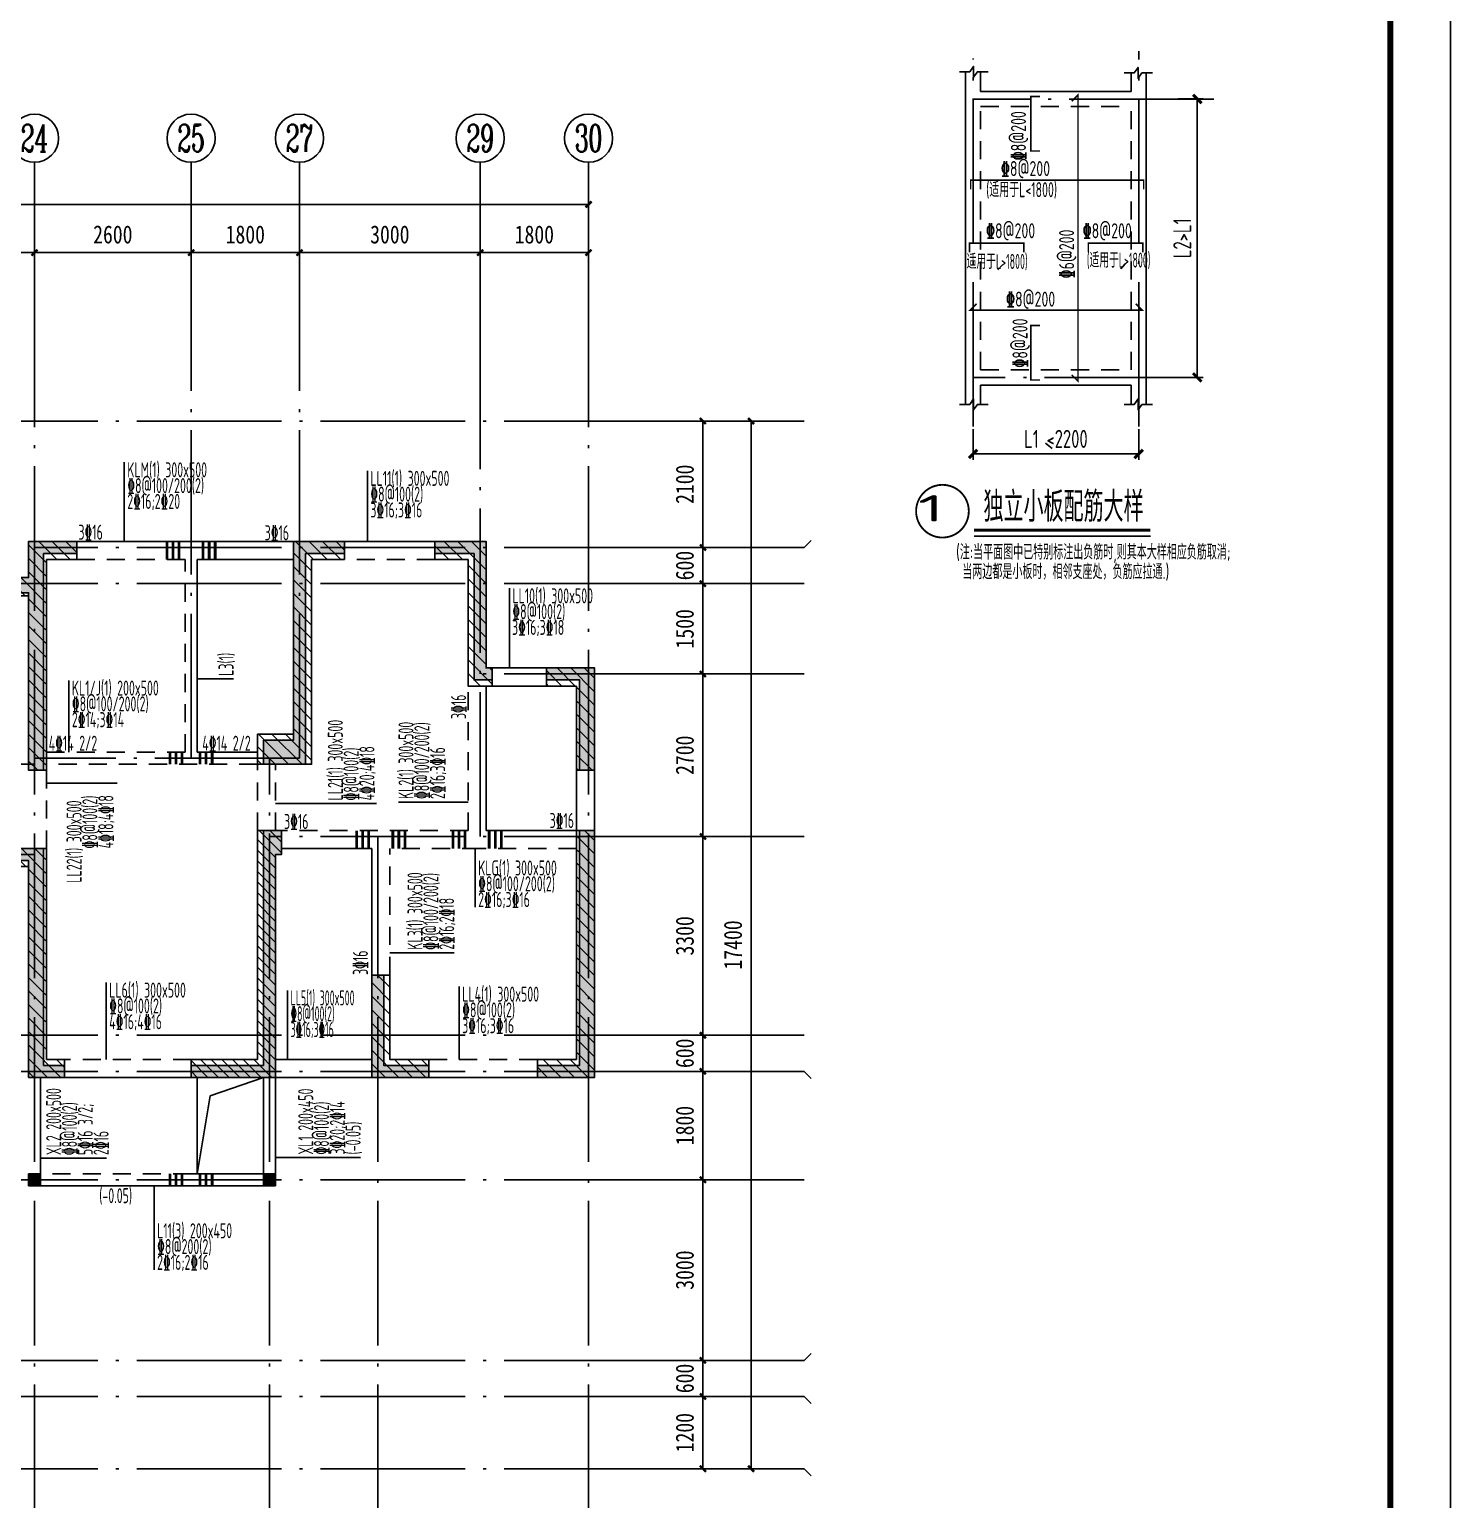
# Model space of a CAD drawing. Extents: x -144902 to 588294, y -160863 to 65494.
# Drawn here: x 135966 to 159567, y -69942 to -45526 of the extents above; entities that cross this region are included whole.
import ezdxf
from ezdxf.enums import TextEntityAlignment as Align

# ---------------------------------------------------------------- set-up
doc = ezdxf.new("R2010")
doc.units = 0
doc.header["$LTSCALE"] = 100
doc.linetypes.add('3', pattern=[5, 3, -2])
doc.linetypes.add('ACAD_ISO04W100', pattern=[30.5, 24, -3, 0.5, -3])
doc.layers.get('0').update_dxf_attribs({"linetype": 'CONTINUOUS'})
doc.layers.get('Defpoints').update_dxf_attribs({"linetype": 'CONTINUOUS'})
for name, color, linetype in [('1111$0$DIM', 3, 'CONTINUOUS'), ('1111$0$DMARK', 7, 'CONTINUOUS'), ('1111$0$TEXT', 130, 'CONTINUOUS'), ('1111$0$支座钢筋标注', 7, 'CONTINUOUS'), ('1111$0$梁__实线', 4, 'CONTINUOUS'), ('1508', 2, 'CONTINUOUS'), ('20000', 7, 'CONTINUOUS'), ('AXIS', 3, 'CONTINUOUS'), ('AXIS_TEXT', 7, 'CONTINUOUS'), ('b板标注', 6, 'CONTINUOUS'), ('DOTE', 253, 'ACAD_ISO04W100'), ('GZ', 7, 'CONTINUOUS'), ('HATCH', 254, 'CONTINUOUS'), ('HIDE_BEAMDIMLOCAL', 7, 'CONTINUOUS'), ('HIDE_BEAMDIMMASS', 2, 'CONTINUOUS'), ('S_BEAMDIMLOCAL', 7, 'CONTINUOUS'), ('S_BEAMDIMMASS', 2, 'CONTINUOUS'), ('tk', 7, 'CONTINUOUS'), ('梁', 4, 'CONTINUOUS'), ('梁__虚线', 106, '3'), ('梁虚线', 134, '3'), ('次梁箍筋', 1, 'CONTINUOUS'), ('砼墙', 3, 'CONTINUOUS'), ('门', 174, 'CONTINUOUS'), ('零厚板', 7, 'CONTINUOUS')]:
    doc.layers.add(name, color=color, linetype=linetype)
doc.layers.add('REIN', color=6, linetype='CONTINUOUS', lineweight=18)
doc.styles.add('1111$0$TSSD_DIMENSION', font='Tssdeng.shx', dxfattribs={"width": 0.7, "bigfont": 'tssdchn.shx'})
doc.styles.add('_HZTXT', font='complex.shx', dxfattribs={"width": 0.7, "bigfont": 'tssdchn.shx'})
doc.styles.add('COMP', font='tssdeng.shx', dxfattribs={"width": 0.7, "bigfont": 'tssdchn.shx'})
doc.styles.add('COMPLEX', font='COMPLEX')
doc.styles.add('DIM_FONT', font='SIMHEI.TTF', dxfattribs={"width": 0.8})
doc.styles.get("Standard").update_dxf_attribs({"font": 'tssdeng.shx', "width": 0.7, "bigfont": 'tssdchn.shx'})
doc.dimstyles.new('1111$0$TSSD_100_100', dxfattribs={"dimtxt": 300, "dimasz": 100, "dimexe": 100, "dimexo": 250, "dimgap": 100, "dimtad": 1, "dimdec": 0, "dimzin": 0, "dimdsep": 46, "dimtxsty": '1111$0$TSSD_DIMENSION', "dimblk": '1111$0$_TSDBK', "dimcen": 0, "dimdle": 100, "dimclrt": 255, "dimadec": 0, "dimazin": 0, "dimtfac": 1, "dimtdec": 0, "dimtix": 1, "dimtmove": 2, "dimatfit": 3, "dimldrblk": '1111$0$_TSDBK', "dimfxl": 1, "dimtolj": 1, "dimtzin": 0, "dimarcsym": 0})
doc.dimstyles.new('DIMN', dxfattribs={"dimtxt": 300, "dimasz": 100, "dimexe": 250, "dimexo": 300, "dimgap": 150, "dimtad": 1, "dimdec": 0, "dimzin": 0, "dimdsep": 46, "dimtxsty": 'DIM_FONT', "dimblk": 'ARCHTICK', "dimcen": 0.09, "dimclrt": 7, "dimazin": 2, "dimtfac": 1, "dimtdec": 0, "dimtix": 1, "dimtmove": 2, "dimatfit": 3, "dimfxl": 1, "dimtolj": 1, "dimtzin": 0, "dimarcsym": 0})
pattern_1 = [(45, (-91455.6, -42367.63), (-112.2532, 112.2532), [])]

# ---------------------------------------------------------------- blocks, each defined once
blk = doc.blocks.new('A1tk')
at = {"layer": 'tk', "color": 5}
blk.add_lwpolyline([(0, 0), (0, 59400), (84100, 59400), (84100, 0)], close=True, dxfattribs=at)
at = {"layer": 'tk', "const_width": 100}
blk.add_lwpolyline([(2500, 1000), (83100, 1000), (83100, 58400), (2500, 58400)], close=True, dxfattribs=at)
blk = doc.blocks.new('1111$0$_TSDBK')
blk.add_line((-1, 0), (0, 0))
at = {"const_width": 0.5}
blk.add_lwpolyline([(-0.7, -0.7), (0.7, 0.7)], dxfattribs=at)
blk = doc.blocks.new('*D51')
at = {"layer": '1111$0$DIM', "color": 0, "lineweight": -2}
for p, q in [((274192, 82481), (274192, 81968)), ((276942, 82481), (276942, 81968)), ((274292, 82068), (276842, 82068))]:
    blk.add_line(p, q, dxfattribs=at)
at = {"layer": 'Defpoints', "color": 0}
for p in [(274192, 82731), (276942, 82731), (276942, 82068)]:
    blk.add_point(p, dxfattribs=at)
at = {"layer": '1111$0$DIM', "color": 0, "lineweight": -2, "xscale": 100, "yscale": 100, "zscale": 100, "rotation": 180}
blk.add_blockref('1111$0$_TSDBK', (274192, 82068), dxfattribs=at)
at = {"layer": '1111$0$DIM', "color": 0, "lineweight": -2, "xscale": 100, "yscale": 100, "zscale": 100}
blk.add_blockref('1111$0$_TSDBK', (276942, 82068), dxfattribs=at)
at = {"layer": '1111$0$DIM', "color": 255, "insert": (275567, 82318), "char_height": 300, "attachment_point": 5, "style": '1111$0$TSSD_DIMENSION'}
blk.add_mtext('\\A1;L1 <2200', dxfattribs=at)
blk = doc.blocks.new('*D52')
at = {"layer": '1111$0$DIM', "color": 0, "lineweight": -2}
for p, q in [((277599, 87963), (278015, 87963)), ((277915, 83438), (277915, 87863)), ((277599, 83338), (278015, 83338))]:
    blk.add_line(p, q, dxfattribs=at)
at = {"layer": 'Defpoints', "color": 0}
for p in [(277349, 87963), (277915, 87963), (277349, 83338)]:
    blk.add_point(p, dxfattribs=at)
at = {"layer": '1111$0$DIM', "color": 0, "lineweight": -2, "xscale": 100, "yscale": 100, "zscale": 100}
for p, rotation in [((277915, 87963), 90), ((277915, 83338), 270)]:
    blk.add_blockref('1111$0$_TSDBK', p, dxfattribs=dict(at, rotation=rotation))
at = {"layer": '1111$0$DIM', "color": 255, "insert": (277665, 85650), "char_height": 300, "attachment_point": 5, "rotation": 90, "style": '1111$0$TSSD_DIMENSION'}
blk.add_mtext('\\A1;L2>L1', dxfattribs=at)
blk = doc.blocks.new('_ArchTick')
at = {"color": 0, "linetype": 'ByBlock', "const_width": 0.4}
blk.add_lwpolyline([(-0.5, -0.5), (0.5, 0.5)], dxfattribs=at)
blk = doc.blocks.new('*D1608')
at = {"layer": 'AXIS', "color": 0, "lineweight": -2}
for p, q in [((4027, 23103), (4027, 25650)), ((43127, 23103), (43127, 25650)), ((43127, 25400), (4027, 25400))]:
    blk.add_line(p, q, dxfattribs=at)
at = {"layer": 'Defpoints', "color": 0}
for p in [(4027, 25400), (4027, 22803), (43127, 22803)]:
    blk.add_point(p, dxfattribs=at)
at = {"layer": 'AXIS', "color": 0, "lineweight": -2, "xscale": 100, "yscale": 100, "zscale": 100, "rotation": 180}
blk.add_blockref('_ArchTick', (4027, 25400), dxfattribs=at)
at = {"layer": 'AXIS', "color": 0, "lineweight": -2, "xscale": 100, "yscale": 100, "zscale": 100}
blk.add_blockref('_ArchTick', (43127, 25400), dxfattribs=at)
at = {"layer": 'AXIS', "color": 7, "insert": (23577, 25700), "char_height": 300, "attachment_point": 5, "style": 'DIM_FONT'}
blk.add_mtext('\\A1;39100', dxfattribs=at)
blk = doc.blocks.new('*D1609')
at = {"layer": 'AXIS', "color": 0, "lineweight": -2}
for p, q in [((41327, 23103), (41327, 24850)), ((43127, 23103), (43127, 24850)), ((43127, 24600), (41327, 24600))]:
    blk.add_line(p, q, dxfattribs=at)
at = {"layer": 'Defpoints', "color": 0}
for p in [(41327, 24600), (41327, 22803), (43127, 22803)]:
    blk.add_point(p, dxfattribs=at)
at = {"layer": 'AXIS', "color": 0, "lineweight": -2, "xscale": 100, "yscale": 100, "zscale": 100, "rotation": 180}
blk.add_blockref('_ArchTick', (41327, 24600), dxfattribs=at)
at = {"layer": 'AXIS', "color": 0, "lineweight": -2, "xscale": 100, "yscale": 100, "zscale": 100}
blk.add_blockref('_ArchTick', (43127, 24600), dxfattribs=at)
at = {"layer": 'AXIS', "color": 7, "insert": (42227, 24900), "char_height": 300, "attachment_point": 5, "style": 'DIM_FONT'}
blk.add_mtext('\\A1;1800', dxfattribs=at)
blk = doc.blocks.new('*D1610')
at = {"layer": 'AXIS', "color": 0, "lineweight": -2}
for p, q in [((38327, 23103), (38327, 24850)), ((41327, 23103), (41327, 24850)), ((41327, 24600), (38327, 24600))]:
    blk.add_line(p, q, dxfattribs=at)
at = {"layer": 'Defpoints', "color": 0}
for p in [(38327, 24600), (38327, 22803), (41327, 22803)]:
    blk.add_point(p, dxfattribs=at)
at = {"layer": 'AXIS', "color": 0, "lineweight": -2, "xscale": 100, "yscale": 100, "zscale": 100, "rotation": 180}
blk.add_blockref('_ArchTick', (38327, 24600), dxfattribs=at)
at = {"layer": 'AXIS', "color": 0, "lineweight": -2, "xscale": 100, "yscale": 100, "zscale": 100}
blk.add_blockref('_ArchTick', (41327, 24600), dxfattribs=at)
at = {"layer": 'AXIS', "color": 7, "insert": (39827, 24900), "char_height": 300, "attachment_point": 5, "style": 'DIM_FONT'}
blk.add_mtext('\\A1;3000', dxfattribs=at)
blk = doc.blocks.new('*D1611')
at = {"layer": 'AXIS', "color": 0, "lineweight": -2}
for p, q in [((36527, 23103), (36527, 24850)), ((38327, 23103), (38327, 24850)), ((38327, 24600), (36527, 24600))]:
    blk.add_line(p, q, dxfattribs=at)
at = {"layer": 'Defpoints', "color": 0}
for p in [(36527, 24600), (36527, 22803), (38327, 22803)]:
    blk.add_point(p, dxfattribs=at)
at = {"layer": 'AXIS', "color": 0, "lineweight": -2, "xscale": 100, "yscale": 100, "zscale": 100, "rotation": 180}
blk.add_blockref('_ArchTick', (36527, 24600), dxfattribs=at)
at = {"layer": 'AXIS', "color": 0, "lineweight": -2, "xscale": 100, "yscale": 100, "zscale": 100}
blk.add_blockref('_ArchTick', (38327, 24600), dxfattribs=at)
at = {"layer": 'AXIS', "color": 7, "insert": (37427, 24900), "char_height": 300, "attachment_point": 5, "style": 'DIM_FONT'}
blk.add_mtext('\\A1;1800', dxfattribs=at)
blk = doc.blocks.new('*D1612')
at = {"layer": 'AXIS', "color": 0, "lineweight": -2}
for p, q in [((33927, 23103), (33927, 24850)), ((36527, 23103), (36527, 24850)), ((36527, 24600), (33927, 24600))]:
    blk.add_line(p, q, dxfattribs=at)
at = {"layer": 'Defpoints', "color": 0}
for p in [(33927, 24600), (33927, 22803), (36527, 22803)]:
    blk.add_point(p, dxfattribs=at)
at = {"layer": 'AXIS', "color": 0, "lineweight": -2, "xscale": 100, "yscale": 100, "zscale": 100, "rotation": 180}
blk.add_blockref('_ArchTick', (33927, 24600), dxfattribs=at)
at = {"layer": 'AXIS', "color": 0, "lineweight": -2, "xscale": 100, "yscale": 100, "zscale": 100}
blk.add_blockref('_ArchTick', (36527, 24600), dxfattribs=at)
at = {"layer": 'AXIS', "color": 7, "insert": (35227, 24900), "char_height": 300, "attachment_point": 5, "style": 'DIM_FONT'}
blk.add_mtext('\\A1;2600', dxfattribs=at)
blk = doc.blocks.new('*D1613')
at = {"layer": 'AXIS', "color": 0, "lineweight": -2}
for p, q in [((30927, 23103), (30927, 24850)), ((33927, 23103), (33927, 24850)), ((33927, 24600), (30927, 24600))]:
    blk.add_line(p, q, dxfattribs=at)
at = {"layer": 'Defpoints', "color": 0}
for p in [(30927, 24600), (30927, 22803), (33927, 22803)]:
    blk.add_point(p, dxfattribs=at)
at = {"layer": 'AXIS', "color": 0, "lineweight": -2, "xscale": 100, "yscale": 100, "zscale": 100, "rotation": 180}
blk.add_blockref('_ArchTick', (30927, 24600), dxfattribs=at)
at = {"layer": 'AXIS', "color": 0, "lineweight": -2, "xscale": 100, "yscale": 100, "zscale": 100}
blk.add_blockref('_ArchTick', (33927, 24600), dxfattribs=at)
at = {"layer": 'AXIS', "color": 7, "insert": (32427, 24900), "char_height": 300, "attachment_point": 5, "style": 'DIM_FONT'}
blk.add_mtext('\\A1;3000', dxfattribs=at)
blk = doc.blocks.new('*D1628')
at = {"layer": 'AXIS', "color": 0, "lineweight": -2}
for p, q in [((44427, 21803), (46076, 21803)), ((45826, 4403), (45826, 21803)), ((44427, 4403), (46076, 4403))]:
    blk.add_line(p, q, dxfattribs=at)
at = {"layer": 'Defpoints', "color": 0}
for p in [(44127, 21803), (45826, 21803), (44127, 4403)]:
    blk.add_point(p, dxfattribs=at)
at = {"layer": 'AXIS', "color": 0, "lineweight": -2, "xscale": 100, "yscale": 100, "zscale": 100}
for p, rotation in [((45826, 21803), 90), ((45826, 4403), 270)]:
    blk.add_blockref('_ArchTick', p, dxfattribs=dict(at, rotation=rotation))
at = {"layer": 'AXIS', "color": 7, "insert": (45526, 13103), "char_height": 300, "attachment_point": 5, "rotation": 90, "style": 'DIM_FONT'}
blk.add_mtext('\\A1;17400', dxfattribs=at)
blk = doc.blocks.new('*D1629')
at = {"layer": 'AXIS', "color": 0, "lineweight": -2}
for p, q in [((44427, 5603), (45276, 5603)), ((45026, 4403), (45026, 5603)), ((44427, 4403), (45276, 4403))]:
    blk.add_line(p, q, dxfattribs=at)
at = {"layer": 'Defpoints', "color": 0}
for p in [(44127, 5603, 0), (45026, 5603), (44127, 4403, 0)]:
    blk.add_point(p, dxfattribs=at)
at = {"layer": 'AXIS', "color": 0, "lineweight": -2, "xscale": 100, "yscale": 100, "zscale": 100}
for p, rotation in [((45026, 5603), 90), ((45026, 4403), 270)]:
    blk.add_blockref('_ArchTick', p, dxfattribs=dict(at, rotation=rotation))
at = {"layer": 'AXIS', "color": 7, "insert": (44726, 5003), "char_height": 300, "attachment_point": 5, "rotation": 90, "style": 'DIM_FONT'}
blk.add_mtext('\\A1;1200', dxfattribs=at)
blk = doc.blocks.new('*D1630')
at = {"layer": 'AXIS', "color": 0, "lineweight": -2}
for p, q in [((44427, 9203), (45276, 9203)), ((45026, 6203), (45026, 9203)), ((44427, 6203), (45276, 6203))]:
    blk.add_line(p, q, dxfattribs=at)
at = {"layer": 'Defpoints', "color": 0}
for p in [(44127, 9203), (45026, 9203), (44127, 6203)]:
    blk.add_point(p, dxfattribs=at)
at = {"layer": 'AXIS', "color": 0, "lineweight": -2, "xscale": 100, "yscale": 100, "zscale": 100}
for p, rotation in [((45026, 9203), 90), ((45026, 6203), 270)]:
    blk.add_blockref('_ArchTick', p, dxfattribs=dict(at, rotation=rotation))
at = {"layer": 'AXIS', "color": 7, "insert": (44726, 7703), "char_height": 300, "attachment_point": 5, "rotation": 90, "style": 'DIM_FONT'}
blk.add_mtext('\\A1;3000', dxfattribs=at)
blk = doc.blocks.new('*D1631')
at = {"layer": 'AXIS', "color": 0, "lineweight": -2}
for p, q in [((44427, 11003), (45276, 11003)), ((45026, 9203), (45026, 11003)), ((44427, 9203), (45276, 9203))]:
    blk.add_line(p, q, dxfattribs=at)
at = {"layer": 'Defpoints', "color": 0}
for p in [(44127, 11003, 0), (45026, 11003), (44127, 9203, 0)]:
    blk.add_point(p, dxfattribs=at)
at = {"layer": 'AXIS', "color": 0, "lineweight": -2, "xscale": 100, "yscale": 100, "zscale": 100}
for p, rotation in [((45026, 11003), 90), ((45026, 9203), 270)]:
    blk.add_blockref('_ArchTick', p, dxfattribs=dict(at, rotation=rotation))
at = {"layer": 'AXIS', "color": 7, "insert": (44726, 10103), "char_height": 300, "attachment_point": 5, "rotation": 90, "style": 'DIM_FONT'}
blk.add_mtext('\\A1;1800', dxfattribs=at)
blk = doc.blocks.new('*D1632')
at = {"layer": 'AXIS', "color": 0, "lineweight": -2}
for p, q in [((44427, 14903), (45276, 14903)), ((45026, 11603), (45026, 14903)), ((44427, 11603), (45276, 11603))]:
    blk.add_line(p, q, dxfattribs=at)
at = {"layer": 'Defpoints', "color": 0}
for p in [(44127, 14903), (45026, 14903), (44127, 11603)]:
    blk.add_point(p, dxfattribs=at)
at = {"layer": 'AXIS', "color": 0, "lineweight": -2, "xscale": 100, "yscale": 100, "zscale": 100}
for p, rotation in [((45026, 14903), 90), ((45026, 11603), 270)]:
    blk.add_blockref('_ArchTick', p, dxfattribs=dict(at, rotation=rotation))
at = {"layer": 'AXIS', "color": 7, "insert": (44726, 13253), "char_height": 300, "attachment_point": 5, "rotation": 90, "style": 'DIM_FONT'}
blk.add_mtext('\\A1;3300', dxfattribs=at)
blk = doc.blocks.new('*D1633')
at = {"layer": 'AXIS', "color": 0, "lineweight": -2}
for p, q in [((44427, 19103), (45276, 19103)), ((45026, 17603), (45026, 19103)), ((44427, 17603), (45276, 17603))]:
    blk.add_line(p, q, dxfattribs=at)
at = {"layer": 'Defpoints', "color": 0}
for p in [(44127, 19103), (45026, 19103), (44127, 17603)]:
    blk.add_point(p, dxfattribs=at)
at = {"layer": 'AXIS', "color": 0, "lineweight": -2, "xscale": 100, "yscale": 100, "zscale": 100}
for p, rotation in [((45026, 19103), 90), ((45026, 17603), 270)]:
    blk.add_blockref('_ArchTick', p, dxfattribs=dict(at, rotation=rotation))
at = {"layer": 'AXIS', "color": 7, "insert": (44726, 18353), "char_height": 300, "attachment_point": 5, "rotation": 90, "style": 'DIM_FONT'}
blk.add_mtext('\\A1;1500', dxfattribs=at)
blk = doc.blocks.new('*D1634')
at = {"layer": 'AXIS', "color": 0, "lineweight": -2}
for p, q in [((45026, 19703), (45026, 19803)), ((44427, 19703), (45276, 19703)), ((45026, 19103), (45026, 19703)), ((44427, 19103), (45276, 19103)), ((45026, 19103), (45026, 19003))]:
    blk.add_line(p, q, dxfattribs=at)
at = {"layer": 'Defpoints', "color": 0}
for p in [(44127, 19703, 0), (45026, 19703), (44127, 19103, 0)]:
    blk.add_point(p, dxfattribs=at)
at = {"layer": 'AXIS', "color": 0, "lineweight": -2, "xscale": 100, "yscale": 100, "zscale": 100}
for p, rotation in [((45026, 19703), 270), ((45026, 19103), 90)]:
    blk.add_blockref('_ArchTick', p, dxfattribs=dict(at, rotation=rotation))
at = {"layer": 'AXIS', "color": 7, "insert": (44726, 19403), "char_height": 300, "attachment_point": 5, "rotation": 90, "style": 'DIM_FONT'}
blk.add_mtext('\\A1;600', dxfattribs=at)
blk = doc.blocks.new('*D1643')
at = {"layer": 'AXIS', "color": 0, "lineweight": -2}
for p, q in [((44427, 17603), (45276, 17603)), ((45026, 14903), (45026, 17603)), ((44427, 14903), (45276, 14903))]:
    blk.add_line(p, q, dxfattribs=at)
at = {"layer": 'Defpoints', "color": 0}
for p in [(44127, 17603), (45026, 17603), (44127, 14903, 0)]:
    blk.add_point(p, dxfattribs=at)
at = {"layer": 'AXIS', "color": 0, "lineweight": -2, "xscale": 100, "yscale": 100, "zscale": 100}
for p, rotation in [((45026, 17603), 90), ((45026, 14903), 270)]:
    blk.add_blockref('_ArchTick', p, dxfattribs=dict(at, rotation=rotation))
at = {"layer": 'AXIS', "color": 7, "insert": (44726, 16253), "char_height": 300, "attachment_point": 5, "rotation": 90, "style": 'DIM_FONT'}
blk.add_mtext('\\A1;2700', dxfattribs=at)
blk = doc.blocks.new('*D1644')
at = {"layer": 'AXIS', "color": 0, "lineweight": -2}
for p, q in [((44427, 21803), (45276, 21803)), ((45026, 19703), (45026, 21803)), ((44427, 19703), (45276, 19703))]:
    blk.add_line(p, q, dxfattribs=at)
at = {"layer": 'Defpoints', "color": 0}
for p in [(44127, 21803, 0), (45026, 21803), (44127, 19703, 0)]:
    blk.add_point(p, dxfattribs=at)
at = {"layer": 'AXIS', "color": 0, "lineweight": -2, "xscale": 100, "yscale": 100, "zscale": 100}
for p, rotation in [((45026, 21803), 90), ((45026, 19703), 270)]:
    blk.add_blockref('_ArchTick', p, dxfattribs=dict(at, rotation=rotation))
at = {"layer": 'AXIS', "color": 7, "insert": (44726, 20753), "char_height": 300, "attachment_point": 5, "rotation": 90, "style": 'DIM_FONT'}
blk.add_mtext('\\A1;2100', dxfattribs=at)
blk = doc.blocks.new('*D1645')
at = {"layer": 'AXIS', "color": 0, "lineweight": -2}
for p, q in [((44427, 6203), (45276, 6203)), ((45026, 6203), (45026, 6303)), ((45026, 5603), (45026, 6203)), ((44427, 5603), (45276, 5603)), ((45026, 5603), (45026, 5503))]:
    blk.add_line(p, q, dxfattribs=at)
at = {"layer": 'Defpoints', "color": 0}
for p in [(44127, 6203, 0), (45026, 6203), (44127, 5603, 0)]:
    blk.add_point(p, dxfattribs=at)
at = {"layer": 'AXIS', "color": 0, "lineweight": -2, "xscale": 100, "yscale": 100, "zscale": 100}
for p, rotation in [((45026, 6203), 270), ((45026, 5603), 90)]:
    blk.add_blockref('_ArchTick', p, dxfattribs=dict(at, rotation=rotation))
at = {"layer": 'AXIS', "color": 7, "insert": (44726, 5903), "char_height": 300, "attachment_point": 5, "rotation": 90, "style": 'DIM_FONT'}
blk.add_mtext('\\A1;600', dxfattribs=at)
blk = doc.blocks.new('*D1649')
at = {"layer": 'AXIS', "color": 0, "lineweight": -2}
for p, q in [((44427, 11603), (45276, 11603)), ((45026, 11603), (45026, 11703)), ((45026, 11003), (45026, 11603)), ((44427, 11003), (45276, 11003)), ((45026, 11003), (45026, 10903))]:
    blk.add_line(p, q, dxfattribs=at)
at = {"layer": 'Defpoints', "color": 0}
for p in [(44127, 11603, 0), (45026, 11603), (44127, 11003, 0)]:
    blk.add_point(p, dxfattribs=at)
at = {"layer": 'AXIS', "color": 0, "lineweight": -2, "xscale": 100, "yscale": 100, "zscale": 100}
for p, rotation in [((45026, 11603), 270), ((45026, 11003), 90)]:
    blk.add_blockref('_ArchTick', p, dxfattribs=dict(at, rotation=rotation))
at = {"layer": 'AXIS', "color": 7, "insert": (44726, 11303), "char_height": 300, "attachment_point": 5, "rotation": 90, "style": 'DIM_FONT'}
blk.add_mtext('\\A1;600', dxfattribs=at)
blk = doc.blocks.new('2012120614131601')
at = {"layer": 'HATCH'}
for points in [[(2000, 14100), (2000, 12000), (1700, 12000), (1700, 12200), (1800, 12200), (1800, 14300), (2650, 14300), (2650, 14100)], [(4800, 14100), (4800, 10600), (5500, 10600), (5500, 11000), (5000, 11000), (5000, 14300), (4150, 14300), (4150, 14100)], [(8600, 14300), (9400, 14300), (9400, 13700), (9900, 13700), (9900, 13450), (9400, 13450), (9400, 10500), (9150, 10500), (9150, 14100), (8600, 14100)], [(250, 10500), (0, 10500), (0, 12200), (800, 12200), (800, 12000), (250, 12000)], [(250, 5600), (950, 5600), (950, 5400), (0, 5400), (0, 9500), (250, 9500)], [(5500, 5600), (5500, 9500), (5200, 9500), (5200, 9100), (5300, 9100), (5300, 5400), (6700, 5400), (6700, 5600)], [(9150, 5600), (9150, 9200), (10800, 9200), (10800, 9000), (9400, 9000), (9400, 5400), (8800, 5400), (8800, 5600)], [(3700, 5400), (2750, 5400), (2750, 5600), (3500, 5600), (3500, 7100), (3700, 7100)]]:
    blk.add_hatch(color=256, dxfattribs=at).paths.add_polyline_path(points)
at = {"layer": '砼墙'}
for points in [[(2000, 14100), (2000, 12000), (1700, 12000), (1700, 12200), (1800, 12200), (1800, 14300), (2650, 14300), (2650, 14100)], [(4800, 14100), (4800, 10600), (5500, 10600), (5500, 11000), (5000, 11000), (5000, 14300), (4150, 14300), (4150, 14100)], [(8600, 14300), (9400, 14300), (9400, 13700), (9900, 13700), (9900, 13450), (9400, 13450), (9400, 10500), (9150, 10500), (9150, 14100), (8600, 14100)], [(250, 10500), (0, 10500), (0, 12200), (800, 12200), (800, 12000), (250, 12000)], [(250, 5600), (950, 5600), (950, 5400), (0, 5400), (0, 9500), (250, 9500)], [(5500, 5600), (5500, 9500), (5200, 9500), (5200, 9100), (5300, 9100), (5300, 5400), (6700, 5400), (6700, 5600)], [(9150, 5600), (9150, 9200), (10800, 9200), (10800, 9000), (9400, 9000), (9400, 5400), (8800, 5400), (8800, 5600)], [(3700, 5400), (2750, 5400), (2750, 5600), (3500, 5600), (3500, 7100), (3700, 7100)]]:
    blk.add_lwpolyline(points, close=True, dxfattribs=at)
blk = doc.blocks.new('2012120614220625')
at = {"layer": 'HATCH'}
h = blk.add_hatch(dxfattribs=at)
h.set_pattern_fill('ANSI31', color=256, scale=50, style=0)
h.set_pattern_definition(pattern_1)
h.paths.add_polyline_path([(2650, 14000), (2100, 14000), (2100, 11900), (1700, 11900), (1700, 12200), (1800, 12200), (1800, 14300), (2650, 14300)])
h = blk.add_hatch(dxfattribs=at)
h.set_pattern_fill('ANSI31', color=256, scale=50, style=0)
h.set_pattern_definition(pattern_1)
h.paths.add_polyline_path([(4150, 14000), (4700, 14000), (4700, 10600), (5600, 10600), (5600, 11100), (5000, 11100), (5000, 14300), (4150, 14300)])
h = blk.add_hatch(dxfattribs=at)
h.set_pattern_fill('ANSI31', color=256, scale=50, style=0)
h.set_pattern_definition(pattern_1)
h.paths.add_polyline_path([(9100, 14000), (8600, 14000), (8600, 14300), (9400, 14300), (9400, 13700), (9900, 13700), (9900, 13400), (9400, 13400), (9400, 10500), (9100, 10500)])
h = blk.add_hatch(dxfattribs=at)
h.set_pattern_fill('ANSI31', color=256, scale=50, style=0)
h.set_pattern_definition(pattern_1)
h.paths.add_polyline_path([(300, 11900), (300, 10500), (0, 10500), (0, 12200), (800, 12200), (800, 11900)])
h = blk.add_hatch(dxfattribs=at)
h.set_pattern_fill('ANSI31', color=256, scale=50, style=0)
h.set_pattern_definition(pattern_1)
h.paths.add_polyline_path([(300, 9500), (300, 5700), (950, 5700), (950, 5400), (0, 5400), (0, 9500)])
h = blk.add_hatch(dxfattribs=at)
h.set_pattern_fill('ANSI31', color=256, scale=1000, style=0)
h.set_pattern_definition([(45, (-109843.62, 26260.93), (-88.38835, 88.38835), [])])
h.paths.add_polyline_path([(5600, 9500), (5200, 9500), (5200, 9100), (5300, 9100), (5300, 5400), (6700, 5400), (6700, 5700), (5600, 5700)])
h = blk.add_hatch(dxfattribs=at)
h.set_pattern_fill('ANSI31', color=256, scale=50, style=0)
h.set_pattern_definition(pattern_1)
h.paths.add_polyline_path([(8800, 5700), (9100, 5700), (9100, 9200), (10800, 9200), (10800, 8900), (9400, 8900), (9400, 5400), (8800, 5400)])
h = blk.add_hatch(dxfattribs=at)
h.set_pattern_fill('ANSI31', color=256, scale=50, style=0)
h.set_pattern_definition(pattern_1)
h.paths.add_polyline_path([(3700, 7100), (3700, 5400), (2750, 5400), (2750, 5700), (3400, 5700), (3400, 7100)])
at = {"layer": '砼墙', "elevation": 0}
for points in [[(2650, 14000), (2100, 14000), (2100, 11900), (1700, 11900), (1700, 12200), (1800, 12200), (1800, 14300), (2650, 14300)], [(4150, 14000), (4700, 14000), (4700, 10600), (5600, 10600), (5600, 11100), (5000, 11100), (5000, 14300), (4150, 14300)], [(9100, 14000), (8600, 14000), (8600, 14300), (9400, 14300), (9400, 13700), (9900, 13700), (9900, 13400), (9400, 13400), (9400, 10500), (9100, 10500)], [(300, 11900), (300, 10500), (0, 10500), (0, 12200), (800, 12200), (800, 11900)], [(300, 9500), (300, 5700), (950, 5700), (950, 5400), (0, 5400), (0, 9500)], [(5600, 9500), (5200, 9500), (5200, 9100), (5300, 9100), (5300, 5400), (6700, 5400), (6700, 5700), (5600, 5700)], [(8800, 5700), (9100, 5700), (9100, 9200), (10800, 9200), (10800, 8900), (9400, 8900), (9400, 5400), (8800, 5400)], [(3700, 7100), (3700, 5400), (2750, 5400), (2750, 5700), (3400, 5700), (3400, 7100)]]:
    blk.add_lwpolyline(points, close=True, dxfattribs=at)
blk = doc.blocks.new('_AXISO')
blk.add_circle((0, 0), 0.5)
at = {"layer": 'AXIS_TEXT', "style": 'COMPLEX', "width": 1.041667}
blk.add_attdef('A', text='', height=0.56, dxfattribs=at).set_placement((-0.25, -0.28), (0.25, -0.28), align=Align.FIT)
blk = doc.blocks.new('2012122714531000')
at = {"layer": 'HATCH'}
blk.add_hatch(color=256, dxfattribs=at).paths.add_polyline_path([(0, 200), (200, 200), (200, 0), (0, 0)])
at = {"layer": 'GZ'}
blk.add_lwpolyline([(0, 200), (200, 200), (200, 0), (0, 0)], close=True, dxfattribs=at)
blk = doc.blocks.new('dlxb')
at = {"layer": '1111$0$DMARK'}
for points in [[(273967.8, 88415.1), (274137.7, 88415.1), (274200.2, 88505.1), (274200.2, 88325.1), (274262.7, 88415.1), (274441.1, 88415.1)], [(276699.8, 88396.4), (276869.7, 88396.4), (276932.2, 88486.4), (276932.2, 88306.4), (276994.7, 88396.4), (277173.2, 88396.4)], [(273967.8, 82890.7), (274137.7, 82890.7), (274200.2, 82980.7), (274200.2, 82800.7), (274262.7, 82890.7), (274441.1, 82890.7)], [(276699.8, 82890.7), (276869.7, 82890.7), (276932.2, 82980.7), (276932.2, 82800.7), (276994.7, 82890.7), (277173.2, 82890.7)]]:
    blk.add_lwpolyline(points, dxfattribs=at)
at = {"layer": '1111$0$TEXT'}
blk.add_line((274208.1, 80700.6), (277137.3, 80700.6), dxfattribs=at)
at = {"layer": '1111$0$TEXT', "const_width": 50}
blk.add_lwpolyline([(274208.1, 80800.6), (277137.3, 80800.6)], dxfattribs=at)
at = {"layer": '1111$0$支座钢筋标注'}
blk.add_line((275393.2, 82244.5), (275507.9, 82156.2), dxfattribs=at)
at = {"layer": '1111$0$梁__实线'}
for p, q in [((274067, 82890.7), (274067, 88415.1)), ((274317, 88087.5), (274317, 88415.1)), ((276817, 88087.5), (276817, 88396.4)), ((277067, 82890.7), (277067, 88396.4)), ((274317, 88087.5), (276817, 88087.5)), ((274317, 82890.7), (274317, 83212.5)), ((274317, 83212.5), (276817, 83212.5)), ((276817, 82890.7), (276817, 83212.5))]:
    blk.add_line(p, q, dxfattribs=at)
at = {"layer": '20000'}
for p, q in [((276717.3, 85226), (276646.3, 85139.8)), ((274682, 85206), (274604, 85126.7))]:
    blk.add_line(p, q, dxfattribs=at)
at = {"layer": 'b板标注', "const_width": 30.6}
blk.add_lwpolyline([(273245.7, 81117.3, 1), (274120.7, 81117.3, 1)], format="xyb", close=True, dxfattribs=at)
at = {"layer": 'DOTE'}
for p, q in [((274192, 82521.4), (274192, 88635.7)), ((276942, 82521.4), (276942, 88754.4)), ((278189.9, 87962.5), (274192, 87962.5)), ((277777.4, 83337.5), (274192, 83337.5))]:
    blk.add_line(p, q, dxfattribs=at)
at = {"layer": 'REIN', "color": 210, "const_width": 25}
for points in [[(275301.9, 88003.7), (275151.9, 88003.7), (275151.9, 87099.2), (275301.9, 87099.2)], [(275829.4, 83380.2), (275935.5, 83274.2), (275935.5, 88030.1), (275829.4, 87924)], [(277024.1, 86465.1), (277024.1, 86615.1), (274151.7, 86615.1), (274151.7, 86465.1)], [(275036, 85417.7), (275036, 85567.7), (274131.5, 85567.7), (274131.5, 85417.7)], [(277009.5, 85417.7), (277009.5, 85567.7), (276105, 85567.7), (276105, 85417.7)], [(274248.7, 84561.4), (274142.7, 84455.3), (277000.7, 84455.3), (276894.6, 84561.4)], [(275301.9, 83296.3), (275151.9, 83296.3), (275151.9, 84200.8), (275301.9, 84200.8)]]:
    blk.add_lwpolyline(points, dxfattribs=at)
at = {"layer": '梁__虚线'}
for p, q in [((274317, 87837.5), (276817, 87837.5)), ((274317, 83462.5), (274317, 87837.5)), ((276817, 83462.5), (276817, 87837.5)), ((274317, 83462.5), (276817, 83462.5))]:
    blk.add_line(p, q, dxfattribs=at)
at = {"layer": '1111$0$TEXT', "width": 0.7}
for s, p in [('(注:当平面图中已特别标注出负筋时,则其本大样相应负筋取消;', (273909.9, 80313.9)), ('当两边都是小板时，相邻支座处，负筋应拉通.)', (274013.8, 79988.5))]:
    blk.add_text(s, height=250, dxfattribs=at).set_placement(p)
at = {"layer": '1111$0$支座钢筋标注', "width": 0.7}
for s, p in [('%%1328@200', (275070.3, 86944)), ('%%1326@200', (275869.6, 84982.5)), ('%%1328@200', (275096.3, 83500.5))]:
    blk.add_text(s, height=250, rotation=90, dxfattribs=at).set_placement(p)
at = {"layer": '1111$0$支座钢筋标注'}
for s, width, p in [('%%1328@200', 0.7, (274653.9, 86682.1)), ('(适用于L<1800)', 0.6, (274408.9, 86331.8)), ('%%1328@200', 0.7, (274406.5, 85649.3)), ('%%1328@200', 0.7, (276011.4, 85649.3)), ('(适用于L>1800)', 0.5, (274040.8, 85139.5)), ('(适用于L>1800)', 0.5, (276080.9, 85162.1)), ('%%1328@200', 0.7, (274738.8, 84513.7))]:
    blk.add_text(s, height=250, dxfattribs=dict(at, width=width)).set_placement(p)
at = {"layer": 'b板标注', "width": 0.7}
blk.add_text('独立小板配筋大样', height=500, dxfattribs=at).set_placement((275694.1, 80941.2), align=Align.CENTER)
at = {"layer": 'b板标注', "style": 'COMP', "width": 2.888889}
blk.add_attdef('1', text='', height=437.5, dxfattribs=at).set_placement((273464.4, 80898.6), (273901.9, 80898.6), align=Align.FIT)
at = {"layer": '1111$0$DIM'}
for p1, p2, distance, text, picture, middle in [((277349.1, 83337.5), (277349.1, 87962.5), -566.1, 'L2>L1', '*D52', (277665.1, 85650)), ((274192, 82730.7), (276942, 82730.7), -662.3, 'L1 <2200', '*D51', (275567, 82318.3))]:
    dim = blk.add_aligned_dim(p1=p1, p2=p2, distance=distance, text=text, dimstyle='1111$0$TSSD_100_100', dxfattribs=at)
    dim.commit()
    dim.dimension.update_dxf_attribs({"geometry": picture, "text_midpoint": middle})
blk = doc.blocks.new('2012122711173158')
at = {"layer": 'AXIS'}
for p, q in [((33926.8, 22802.6, 0), (33926.8, 26100, 0)), ((36526.8, 22802.6, 0), (36526.8, 26100, 0)), ((38326.8, 22802.6, 0), (38326.8, 26100, 0)), ((41326.8, 22802.6, 0), (41326.8, 26100, 0)), ((43126.8, 22802.6, 0), (43126.8, 26100, 0)), ((44126.8, 21802.6, 0), (46706.2, 21802.6, 0)), ((46823.4, 19819.7, 0), (46706.2, 19702.6, 0)), ((44126.8, 19702.6, 0), (46706.2, 19702.6, 0)), ((44126.8, 19102.6, 0), (46706.2, 19102.6, 0)), ((44126.8, 17602.6, 0), (46706.2, 17602.6, 0)), ((44126.8, 14902.6, 0), (46706.2, 14902.6, 0)), ((44126.8, 11602.6, 0), (46706.2, 11602.6, 0)), ((44126.8, 11002.6, 0), (46706.2, 11002.6, 0)), ((46823.4, 10885.4, 0), (46706.2, 11002.6, 0)), ((44126.8, 9202.6, 0), (46706.2, 9202.6, 0)), ((44126.8, 6202.6, 0), (46706.2, 6202.6, 0)), ((46823.4, 6319.7, 0), (46706.2, 6202.6, 0)), ((44126.8, 5602.6, 0), (46706.2, 5602.6, 0)), ((46823.4, 5485.4, 0), (46706.2, 5602.6, 0)), ((44126.8, 4402.6, 0), (46706.2, 4402.6, 0)), ((46823.4, 4285.4, 0), (46706.2, 4402.6, 0))]:
    blk.add_line(p, q, dxfattribs=at)
at = {"layer": 'DOTE'}
for p, q in [((33926.8, 3402.6, 0), (33926.8, 22802.6, 0)), ((36526.8, 16202.6, 0), (36526.8, 22802.6, 0)), ((38326.8, 16202.6, 0), (38326.8, 22802.6, 0)), ((41326.8, 14902.6, 0), (41326.8, 22802.6, 0)), ((43126.8, 3402.6, 0), (43126.8, 22802.6, 0)), ((44126.8, 21802.6, 0), (3026.8, 21802.6, 0)), ((44126.8, 19702.6, 0), (33926.8, 19702.6, 0)), ((44126.8, 19102.6, 0), (8626.8, 19102.6, 0)), ((44126.8, 17602.6, 0), (41326.8, 17602.6, 0)), ((38326.8, 16202.6, 0), (33926.8, 16202.6, 0)), ((37826.8, 3402.6, 0), (37826.8, 16202.6, 0)), ((33926.8, 16102.6, 0), (28626.8, 16102.6, 0)), ((44126.8, 14902.6, 0), (37826.8, 14902.6, 0)), ((39626.8, 3402.6, 0), (39626.8, 14902.6, 0)), ((33926.8, 14602.6, 0), (3426.8, 14602.6, 0)), ((44126.8, 11602.6, 0), (16226.8, 11602.6, 0)), ((44126.8, 11602.6, 0), (39626.8, 11602.6, 0)), ((44126.8, 11002.6, 0), (3026.8, 11002.6, 0)), ((44126.8, 9202.6, 0), (3026.8, 9202.6, 0)), ((44126.8, 6202.6, 0), (3026.8, 6202.6, 0)), ((44126.8, 5602.6, 0), (29126.8, 5602.6, 0)), ((44126.8, 4402.6, 0), (3026.8, 4402.6, 0))]:
    blk.add_line(p, q, dxfattribs=at)
at = {"layer": '梁'}
for p, q in [((36526.8, 19802.6), (34626.8, 19802.6)), ((38226.8, 19802.6), (36526.8, 19802.6)), ((41426.8, 19802.6), (39076.8, 19802.6)), ((36626.8, 16302.6), (36626.8, 19502.6)), ((38226.8, 19502.6), (36626.8, 19502.6)), ((42426.8, 17702.6), (41526.8, 17702.6)), ((42426.8, 17402.6), (41426.8, 17402.6)), ((41426.8, 15002.6), (41426.8, 17402.6)), ((37626.8, 16302.6), (36626.8, 16302.6)), ((42926.8, 15002.6), (41426.8, 15002.6)), ((39526.8, 14702.6), (38026.8, 14702.6)), ((39526.8, 12602.6), (39526.8, 14702.6)), ((39526.8, 11202.6), (37926.8, 11202.6)), ((34026.8, 9102.6), (34026.8, 10902.6)), ((36526.8, 10902.6), (34426.8, 10902.6)), ((39526.8, 10902.6), (37926.8, 10902.6)), ((42276.8, 10902.6), (40476.8, 10902.6)), ((33826.8, 9102.6), (34026.8, 9102.6))]:
    blk.add_line(p, q, dxfattribs=at)
at = {"layer": '梁', "color": 210}
for p, q in [((36626.8, 9302.6), (36626.8, 10902.6)), ((37726.8, 9302.6), (37726.8, 10902.6)), ((37926.8, 9102.6), (37926.8, 10902.6)), ((37726.8, 9302.6), (36526.8, 9302.6)), ((36526.8, 9102.6), (34026.8, 9102.6)), ((37926.8, 9102.6), (36526.8, 9102.6))]:
    blk.add_line(p, q, dxfattribs=at)
at = {"layer": '梁虚线'}
for p, q in [((36426.8, 19502.6), (34626.8, 19502.6)), ((36426.8, 16302.6), (36426.8, 19502.6)), ((40576.8, 19502.6), (39076.8, 19502.6)), ((41126.8, 15002.6), (41126.8, 17402.6)), ((36426.8, 16302.6), (34126.8, 16302.6)), ((34126.8, 14702.6), (34126.8, 16102.6)), ((37626.8, 16102.6), (34126.8, 16102.6)), ((37626.8, 15002.6), (37626.8, 16102.6)), ((37926.8, 15002.6), (37926.8, 16102.6)), ((41126.8, 15002.6), (38026.8, 15002.6)), ((39826.8, 12602.6), (39826.8, 14702.6)), ((41326.8, 14702.6), (39826.8, 14702.6)), ((42926.8, 14702.6), (41326.8, 14702.6)), ((36526.8, 11202.6), (34426.8, 11202.6)), ((42276.8, 11202.6), (40476.8, 11202.6))]:
    blk.add_line(p, q, dxfattribs=at)
at = {"layer": '梁虚线', "color": 210}
blk.add_line((36526.8, 9302.6), (34026.8, 9302.6), dxfattribs=at)
at = {"layer": '门'}
for p, q in [((42926.8, 15002.6), (42926.8, 16002.6)), ((43226.8, 15002.6), (43226.8, 16002.6))]:
    blk.add_line(p, q, dxfattribs=at)
at = {"layer": '零厚板'}
blk.add_lwpolyline([(37726.8, 10902.6), (36844.4, 10594.3), (36626.8, 9302.6)], dxfattribs=at)
at = {"layer": 'AXIS'}
ref = blk.add_blockref('_AXISO', (33926.8, 26500, 0), dxfattribs=dict(at, xscale=800, yscale=800, zscale=800))
ref.add_attrib('A', '24', dxfattribs={"layer": 'AXIS_TEXT', "height": 452.55, "style": '_HZTXT', "width": 0.583333}).set_placement((33700.5, 26273.8, 0), (34153.1, 26273.8, 0), align=Align.FIT)
ref = blk.add_blockref('_AXISO', (36526.8, 26500, 0), dxfattribs=dict(at, xscale=800, yscale=800, zscale=800))
ref.add_attrib('A', '25', dxfattribs={"layer": 'AXIS_TEXT', "height": 452.55, "style": '_HZTXT', "width": 0.617647}).set_placement((36300.5, 26273.8, 0), (36753.1, 26273.8, 0), align=Align.FIT)
ref = blk.add_blockref('_AXISO', (38326.8, 26500, 0), dxfattribs=dict(at, xscale=800, yscale=800, zscale=800))
ref.add_attrib('A', '27', dxfattribs={"layer": 'AXIS_TEXT', "height": 452.55, "style": '_HZTXT', "width": 0.617647}).set_placement((38100.5, 26273.8, 0), (38553.1, 26273.8, 0), align=Align.FIT)
ref = blk.add_blockref('_AXISO', (41326.8, 26500, 0), dxfattribs=dict(at, xscale=800, yscale=800, zscale=800))
ref.add_attrib('A', '29', dxfattribs={"layer": 'AXIS_TEXT', "height": 452.55, "style": '_HZTXT', "width": 0.617647}).set_placement((41100.5, 26273.8, 0), (41553.1, 26273.8, 0), align=Align.FIT)
ref = blk.add_blockref('_AXISO', (43126.8, 26500, 0), dxfattribs=dict(at, xscale=800, yscale=800, zscale=800))
ref.add_attrib('A', '30', dxfattribs={"layer": 'AXIS_TEXT', "height": 452.55, "style": '_HZTXT', "width": 0.636364}).set_placement((42900.5, 26273.8, 0), (43353.1, 26273.8, 0), align=Align.FIT)
at = {"layer": 'HATCH', "xscale": -1}
blk.add_blockref('2012120614220625', (43226.8, 5502.6, 0), dxfattribs=at)
at = {"layer": 'HATCH'}
for p in [(33826.8, 9102.6), (37726.8, 9102.6)]:
    blk.add_blockref('2012122714531000', p, dxfattribs=at)
at = {"layer": '砼墙', "xscale": -1}
blk.add_blockref('2012120614131601', (43226.8, 5502.6), dxfattribs=at)
at = {"layer": 'AXIS'}
for p1, p2, distance, picture, middle in [((43126.8, 22802.6, 0), (4026.8, 22802.6, 0), -2597.5, '*D1608', (23576.8, 25700, 0)), ((33926.8, 22802.6, 0), (30926.8, 22802.6, 0), -1797.5, '*D1613', (32426.8, 24900, 0)), ((36526.8, 22802.6, 0), (33926.8, 22802.6, 0), -1797.5, '*D1612', (35226.8, 24900, 0)), ((38326.8, 22802.6, 0), (36526.8, 22802.6, 0), -1797.5, '*D1611', (37426.8, 24900, 0)), ((41326.8, 22802.6, 0), (38326.8, 22802.6, 0), -1797.5, '*D1610', (39826.8, 24900, 0)), ((43126.8, 22802.6, 0), (41326.8, 22802.6, 0), -1797.5, '*D1609', (42226.8, 24900, 0)), ((44126.8, 4402.6, 0), (44126.8, 21802.6, 0), -1699.7, '*D1628', (45526.5, 13102.6, 0)), ((44126.8, 19702.6), (44126.8, 21802.6), -899.7, '*D1644', (44726.5, 20752.6, 0)), ((44126.8, 19102.6), (44126.8, 19702.6), -899.7, '*D1634', (44726.5, 19402.6, 0)), ((44126.8, 17602.6, 0), (44126.8, 19102.6, 0), -899.7, '*D1633', (44726.5, 18352.6, 0)), ((44126.8, 14902.6), (44126.8, 17602.6, 0), -899.7, '*D1643', (44726.5, 16252.6, 0)), ((44126.8, 11602.6, 0), (44126.8, 14902.6, 0), -899.7, '*D1632', (44726.5, 13252.6, 0)), ((44126.8, 11002.6), (44126.8, 11602.6), -899.7, '*D1649', (44726.5, 11302.6, 0)), ((44126.8, 9202.6), (44126.8, 11002.6), -899.7, '*D1631', (44726.5, 10102.6, 0)), ((44126.8, 6202.6, 0), (44126.8, 9202.6, 0), -899.7, '*D1630', (44726.5, 7702.6, 0)), ((44126.8, 5602.6), (44126.8, 6202.6), -899.7, '*D1645', (44726.5, 5902.6, 0)), ((44126.8, 4402.6), (44126.8, 5602.6), -899.7, '*D1629', (44726.5, 5002.6, 0))]:
    dim = blk.add_aligned_dim(p1=p1, p2=p2, distance=distance, dimstyle='DIMN', dxfattribs=at)
    dim.commit()
    dim.dimension.update_dxf_attribs({"geometry": picture, "text_midpoint": middle})

msp = doc.modelspace()

# ---------------------------------------------------------------- linework, layer by layer
at = {"layer": 'HIDE_BEAMDIMMASS'}
for p, q in [((139356.83, -56310.667), (138751.151, -56310.667)), ((137422.666, -58041.898), (136251.151, -58041.898)), ((141730.682, -58380.473), (140051.151, -58380.473)), ((142095.144, -58356.999), (143251.151, -58356.999)), ((143020.136, -60859.866), (141951.151, -60859.866)), ((137246.711, -64270.913), (136151.151, -64270.913)), ((141466.668, -64260.89), (140051.151, -64260.89))]:
    msp.add_line(p, q, dxfattribs=at)
at = {"layer": 'S_BEAMDIMMASS'}
for p, q in [((137541.98, -52714.705), (137541.989, -54030.31)), ((141578.172, -52856.714), (141578.172, -54030.32)), ((143936.737, -54807.118), (143936.737, -56130.32)), ((136621.576, -56339.745), (136621.576, -57530.32)), ((143368.539, -60101.963), (143368.539, -59130.309)), ((137241.29, -61355.632), (137241.29, -62630.32)), ((140253.477, -61484.855), (140253.47, -62630.311)), ((143102.931, -61422.491), (143102.931, -62630.309)), ((138036.931, -66126.954), (138036.931, -64730.309))]:
    msp.add_line(p, q, dxfattribs=at)
at = {"layer": '次梁箍筋', "const_width": 44.9}
for points in [[(138251.152, -54030.306), (138251.15, -54330.306)], [(138351.152, -54030.308), (138351.15, -54330.308)], [(138451.152, -54030.308), (138451.15, -54330.308)], [(138851.152, -54030.31), (138851.15, -54330.31)], [(138951.152, -54030.311), (138951.15, -54330.311)], [(139051.152, -54030.312), (139051.15, -54330.312)], [(138301.151, -57530.32), (138301.151, -57730.32)], [(138401.151, -57530.32), (138401.151, -57730.32)], [(138501.151, -57530.32), (138501.151, -57730.32)], [(138801.151, -57530.32), (138801.151, -57730.32)], [(138901.151, -57530.32), (138901.151, -57730.32)], [(139001.151, -57530.32), (139001.151, -57730.32)], [(141401.151, -58830.309), (141401.151, -59130.309)], [(141501.151, -58830.309), (141501.151, -59130.309)], [(141601.151, -58830.309), (141601.151, -59130.309)], [(142001.151, -58830.309), (142001.151, -59130.309)], [(142101.151, -58830.309), (142101.151, -59130.309)], [(142201.151, -58830.309), (142201.151, -59130.309)], [(143001.151, -58830.309), (143001.151, -59130.309)], [(143101.151, -58830.309), (143101.151, -59130.309)], [(143201.151, -58830.309), (143201.151, -59130.309)], [(143601.151, -58830.309), (143601.151, -59130.309)], [(143701.151, -58830.309), (143701.151, -59130.309)], [(143801.151, -58830.309), (143801.151, -59130.309)], [(138301.151, -64530.309), (138301.151, -64730.309)], [(138401.151, -64530.309), (138401.151, -64730.309)], [(138501.151, -64530.309), (138501.151, -64730.309)], [(138801.151, -64530.309), (138801.151, -64730.309)], [(138901.151, -64530.309), (138901.151, -64730.309)], [(139001.151, -64530.309), (139001.151, -64730.309)]]:
    msp.add_lwpolyline(points, dxfattribs=at)

# ---------------------------------------------------------------- block references
at = {"layer": '1508', "rotation": 270}
msp.add_blockref('A1tk', (100166.634, -844.592), dxfattribs=at)
at = {"layer": 'HATCH'}
msp.add_blockref('2012122711173158', (102124.361, -73832.889), dxfattribs=at)
at = {"layer": '梁__虚线'}
msp.add_blockref('dlxb', (-122554.961, -134644.326), dxfattribs=at)

# ---------------------------------------------------------------- texts
at = {"layer": 'b板标注', "style": 'COMP', "width": 2.888889}
msp.add_attdef('1', text='1', height=437.5, dxfattribs=at).set_placement((150720.785, -53697.887), (151158.285, -53697.887), align=Align.FIT)
at = {"layer": 'HIDE_BEAMDIMLOCAL', "width": 0.6}
for p in [(143217.938, -56977.904), (141587.86, -61227.834)]:
    msp.add_text('3%%13216', height=250, rotation=90, dxfattribs=at).set_placement(p)
at = {"layer": 'HIDE_BEAMDIMMASS', "width": 0.6}
for s, rotation, p in [('L3(1) ', 90, (139356.83, -56260.666)), ('LL21(1) 300x500', 90, (141171.609, -58330.473)), ('KL2(1) 300x500', 90.0000023, (142345.144, -58306.998)), ('%%1328@100/200(2)', 90.0000049, (142607.644, -58306.998)), ('%%1328@100(2)', 90, (141434.109, -58330.473)), ('4%%13220;4%%13218', 90, (141696.609, -58330.473)), ('2%%13216;3%%13216', 90.0000072, (142870.144, -58306.998)), ('LL22(1) 300x500', 90, (136832.452, -59696.335)), ('%%1328@100(2)', 90, (137094.952, -59128.081)), ('4%%13218;4%%13218', 90, (137361.021, -59127.628)), ('KL3(1) 300x500', 90, (142495.136, -60809.866)), ('%%1328@100/200(2)', 90, (142757.636, -60809.866)), ('2%%13216;2%%13218', 90, (143020.136, -60809.866)), ('XL2 200x500', 90, (136494.254, -64220.912)), ('XL1 200x450', 90, (140679.168, -64210.89)), ('%%1328@100(2)', 90, (136756.754, -64220.912)), ('5%%13216 3/2;', 90, (137019.254, -64220.912)), ('%%1328@100(2)', 90, (140941.668, -64210.89)), ('3%%13220;2%%13214', 90, (141204.168, -64210.89)), ('(-0.05)', 90, (141466.668, -64210.89)), ('2%%13216 ', 90, (137281.754, -64220.912))]:
    msp.add_text(s, height=250, rotation=rotation, dxfattribs=at).set_placement(p)
at = {"layer": 'S_BEAMDIMLOCAL', "width": 0.6}
for s, rotation, p in [('3%%13216', 0.0003445, (136780.913, -54000.541)), ('3%%13216', 359.9996555, (139873.468, -54010.314)), ('(-0.05)', 359.9999867, (137125.134, -65019.405))]:
    msp.add_text(s, height=250, rotation=rotation, dxfattribs=at).set_placement(p)
for s, p in [('4%%13214 2/2', (136286.9, -57505.316)), ('4%%13214 2/2', (138836.99, -57505.316)), ('3%%13216', (140195.43, -58805.492)), ('3%%13216', (144605.478, -58789.71))]:
    msp.add_text(s, height=250, dxfattribs=at).set_placement(p)
at = {"layer": 'S_BEAMDIMMASS'}
for s, rotation, width, p in [('KLM(1) 300x500', 0.0003568, 0.6, (137591.983, -52964.705)), ('%%1328@100/200(2)', 0.000354, 0.6, (137591.985, -53227.205)), ('2%%13216;2%%13220', 0.0003445, 0.6, (137591.986, -53489.705)), ('LL10(1) 300x500', 360, 0.6, (143986.738, -55057.118)), ('%%1328@100(2)', 360, 0.6, (143986.738, -55319.618)), ('3%%13216;3%%13218', 360, 0.6, (143980.969, -55582.118)), ('LL5(1) 300x500', 359.9996771, 0.5, (140303.476, -61734.855)), ('%%1328@100(2)', 359.9996698, 0.5, (140303.475, -61997.355)), ('3%%13216;3%%13216', 359.9996734, 0.5, (140303.473, -62259.855))]:
    msp.add_text(s, height=250, rotation=rotation, dxfattribs=dict(at, width=width)).set_placement(p)
at = {"layer": 'S_BEAMDIMMASS', "width": 0.6}
for s, p in [('LL11(1) 300x500', (141628.173, -53106.714)), ('%%1328@100(2)', (141628.173, -53369.214)), ('3%%13216;3%%13216', (141628.173, -53631.714)), ('KL1/J(1) 200x500', (136671.577, -56589.745)), ('%%1328@100/200(2)', (136671.577, -56852.245)), ('2%%13214;3%%13214', (136671.577, -57114.745)), ('KLG(1) 300x500', (143418.539, -59576.963)), ('%%1328@100/200(2)', (143418.539, -59839.463)), ('2%%13216;3%%13216', (143418.539, -60101.963)), ('LL6(1) 300x500', (137291.29, -61605.632)), ('LL4(1) 300x500', (143152.932, -61672.491)), ('%%1328@100(2)', (137291.29, -61868.132)), ('%%1328@100(2)', (143152.932, -61934.991)), ('4%%13216;4%%13216', (137291.29, -62130.632)), ('3%%13216;3%%13216', (143152.932, -62197.491)), ('L11(3) 200x450', (138086.931, -65601.954)), ('%%1328@200(2)', (138086.931, -65864.454)), ('2%%13216;2%%13216', (138086.931, -66126.954))]:
    msp.add_text(s, height=250, dxfattribs=at).set_placement(p)

doc.saveas('drawing.dxf')
